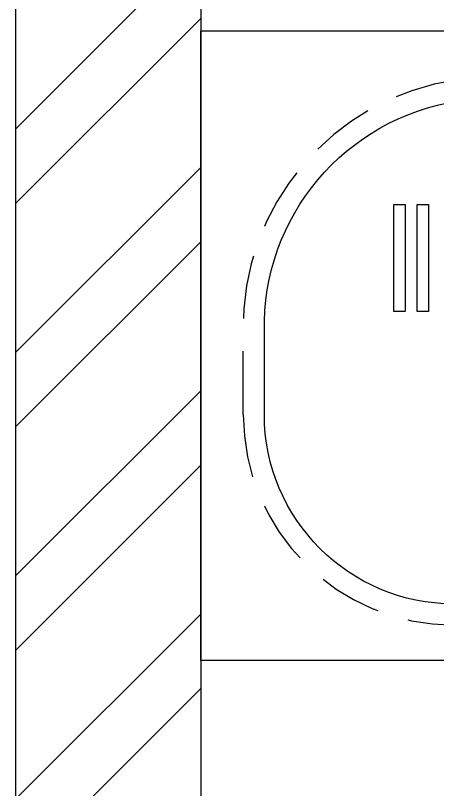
# Model space of a CAD drawing. Header units: millimetres. Extents: x 56222 to 3066687, y -650199 to -121287.
# Drawn here: x 137955.62 to 137965.63, y -183359.66 to -183341.28 of the extents above; entities that cross this region are included whole.
import ezdxf

# ---------------------------------------------------------------- set-up
doc = ezdxf.new("R2010")
doc.units = ezdxf.units.MM
doc.header["$MEASUREMENT"] = 0
doc.linetypes.add('00 . GROUND FLOOR$0$DASHED', pattern=[0.75, 0.5, -0.25])
for name, color, linetype, lineweight in [('Dimensions', 154, 'Continuous', 0), ('FURNITURE', 32, 'Continuous', 9), ('wall', 7, 'Continuous', 30)]:
    doc.layers.add(name, color=color, linetype=linetype, lineweight=lineweight)
doc.layers.add('hatch', color=250, linetype='Continuous', lineweight=9, transparency=0.5)

# ---------------------------------------------------------------- blocks, each defined once
blk = doc.blocks.new('ss sdfsd f')
at = {"layer": 'FURNITURE', "lineweight": -3, "elevation": 9.052904171116827e-08}
for points in [[(39236.5133602291, -28068.22232063743), (39236.75435088273, -28068.22232063743), (39236.75435088273, -28070.49574578623), (39236.5133602291, -28070.49574578623)], [(39237.00756363155, -28068.22232063743), (39237.24855428517, -28068.22232063743), (39237.24855428517, -28070.49574578623), (39237.00756363155, -28070.49574578623)]]:
    blk.add_lwpolyline(points, close=True, dxfattribs=at)

msp = doc.modelspace()

# ---------------------------------------------------------------- hatches: boundary and pattern name
at = {"layer": 'hatch', "ltscale": 10}
h = msp.add_hatch(dxfattribs=at)
h.set_pattern_fill('ANSI32', color=256, scale=10, angle=-1.272221872585407e-14, style=0)
h.set_pattern_definition([(44.99999999999999, (-3212815.925412027, 333560.5847085139), (-2.651650429449553, 2.651650429449554), []), (44.99999999999999, (-3212814.157645077, 333560.5847085139), (-2.651650429449553, 2.651650429449554), [])])
h.paths.add_polyline_path([(137960.0100513202, -183431.6481617391), (137955.6160173415, -183431.6481617391), (137955.6160173415, -183308.6481617391), (137960.0100513202, -183308.6481617391)])
h.paths.add_polyline_path([(138008.9896304425, -183326.6481617391), (138013.4896304429, -183326.6481617391), (138013.4896304429, -183431.6481617391), (138008.9896304425, -183431.6481617391)])

# ---------------------------------------------------------------- linework, layer by layer
at = {"layer": 'FURNITURE', "lineweight": 30}
msp.add_lwpolyline([(137960.0100513202, -183341.6481617392), (138008.9896304429, -183341.6481617392), (138008.9896304429, -183356.5897567259), (137960.0100513202, -183356.5897567259)], close=True, dxfattribs=at)
at = {"layer": 'FURNITURE', "color": 3, "linetype": '00 . GROUND FLOOR$0$DASHED', "lineweight": 30, "ltscale": 3}
msp.add_lwpolyline([(137966.0887604578, -183342.809304626), (138002.9200398609, -183342.6481617392, -0.3785761489445506), (138007.9896304425, -183348.6378717422), (138007.9896304425, -183350.5897567259, -0.4142135623730951), (138002.9896304425, -183355.5897567259), (137966.0191698762, -183355.7508996127, -0.4142135623730951), (137961.0191698762, -183350.7508996127), (137961.0191698762, -183348.7990146291, -0.3785761489445116)], format="xyb", close=True, dxfattribs=at)
at = {"layer": 'FURNITURE', "lineweight": 30}
msp.add_lwpolyline([(137966.1257763471, -183343.309304626), (138002.8830239716, -183343.1481617392, -0.3769865759205618), (138007.4896304425, -183348.6324000813), (138007.4896304425, -183350.5897567259, -0.4142135623730951), (138002.9896304425, -183355.0897567259), (137966.0191698762, -183355.2508996127, -0.4142135623730951), (137961.5191698762, -183350.7508996127), (137961.5191698762, -183348.7935429681, -0.3769865759205619)], format="xyb", close=True, dxfattribs=at)
at = {"layer": 'wall', "lineweight": 30}
for p, q in [((137955.6160173415, -183308.6481617391), (137955.616017341, -183431.6481617391)), ((137960.0100513202, -183308.6481617391), (137960.0100513202, -183431.6481617391))]:
    msp.add_line(p, q, dxfattribs=at)

# ---------------------------------------------------------------- block references
at = {"layer": 'Dimensions', "xscale": 1.114709138535287, "yscale": 1.114709138535287, "zscale": 1.114709138535287}
msp.add_blockref('ss sdfsd f', (94227.29295838659, -152057.8666117142, 3.16525901862851e-07), dxfattribs=at)

doc.saveas('drawing.dxf')
